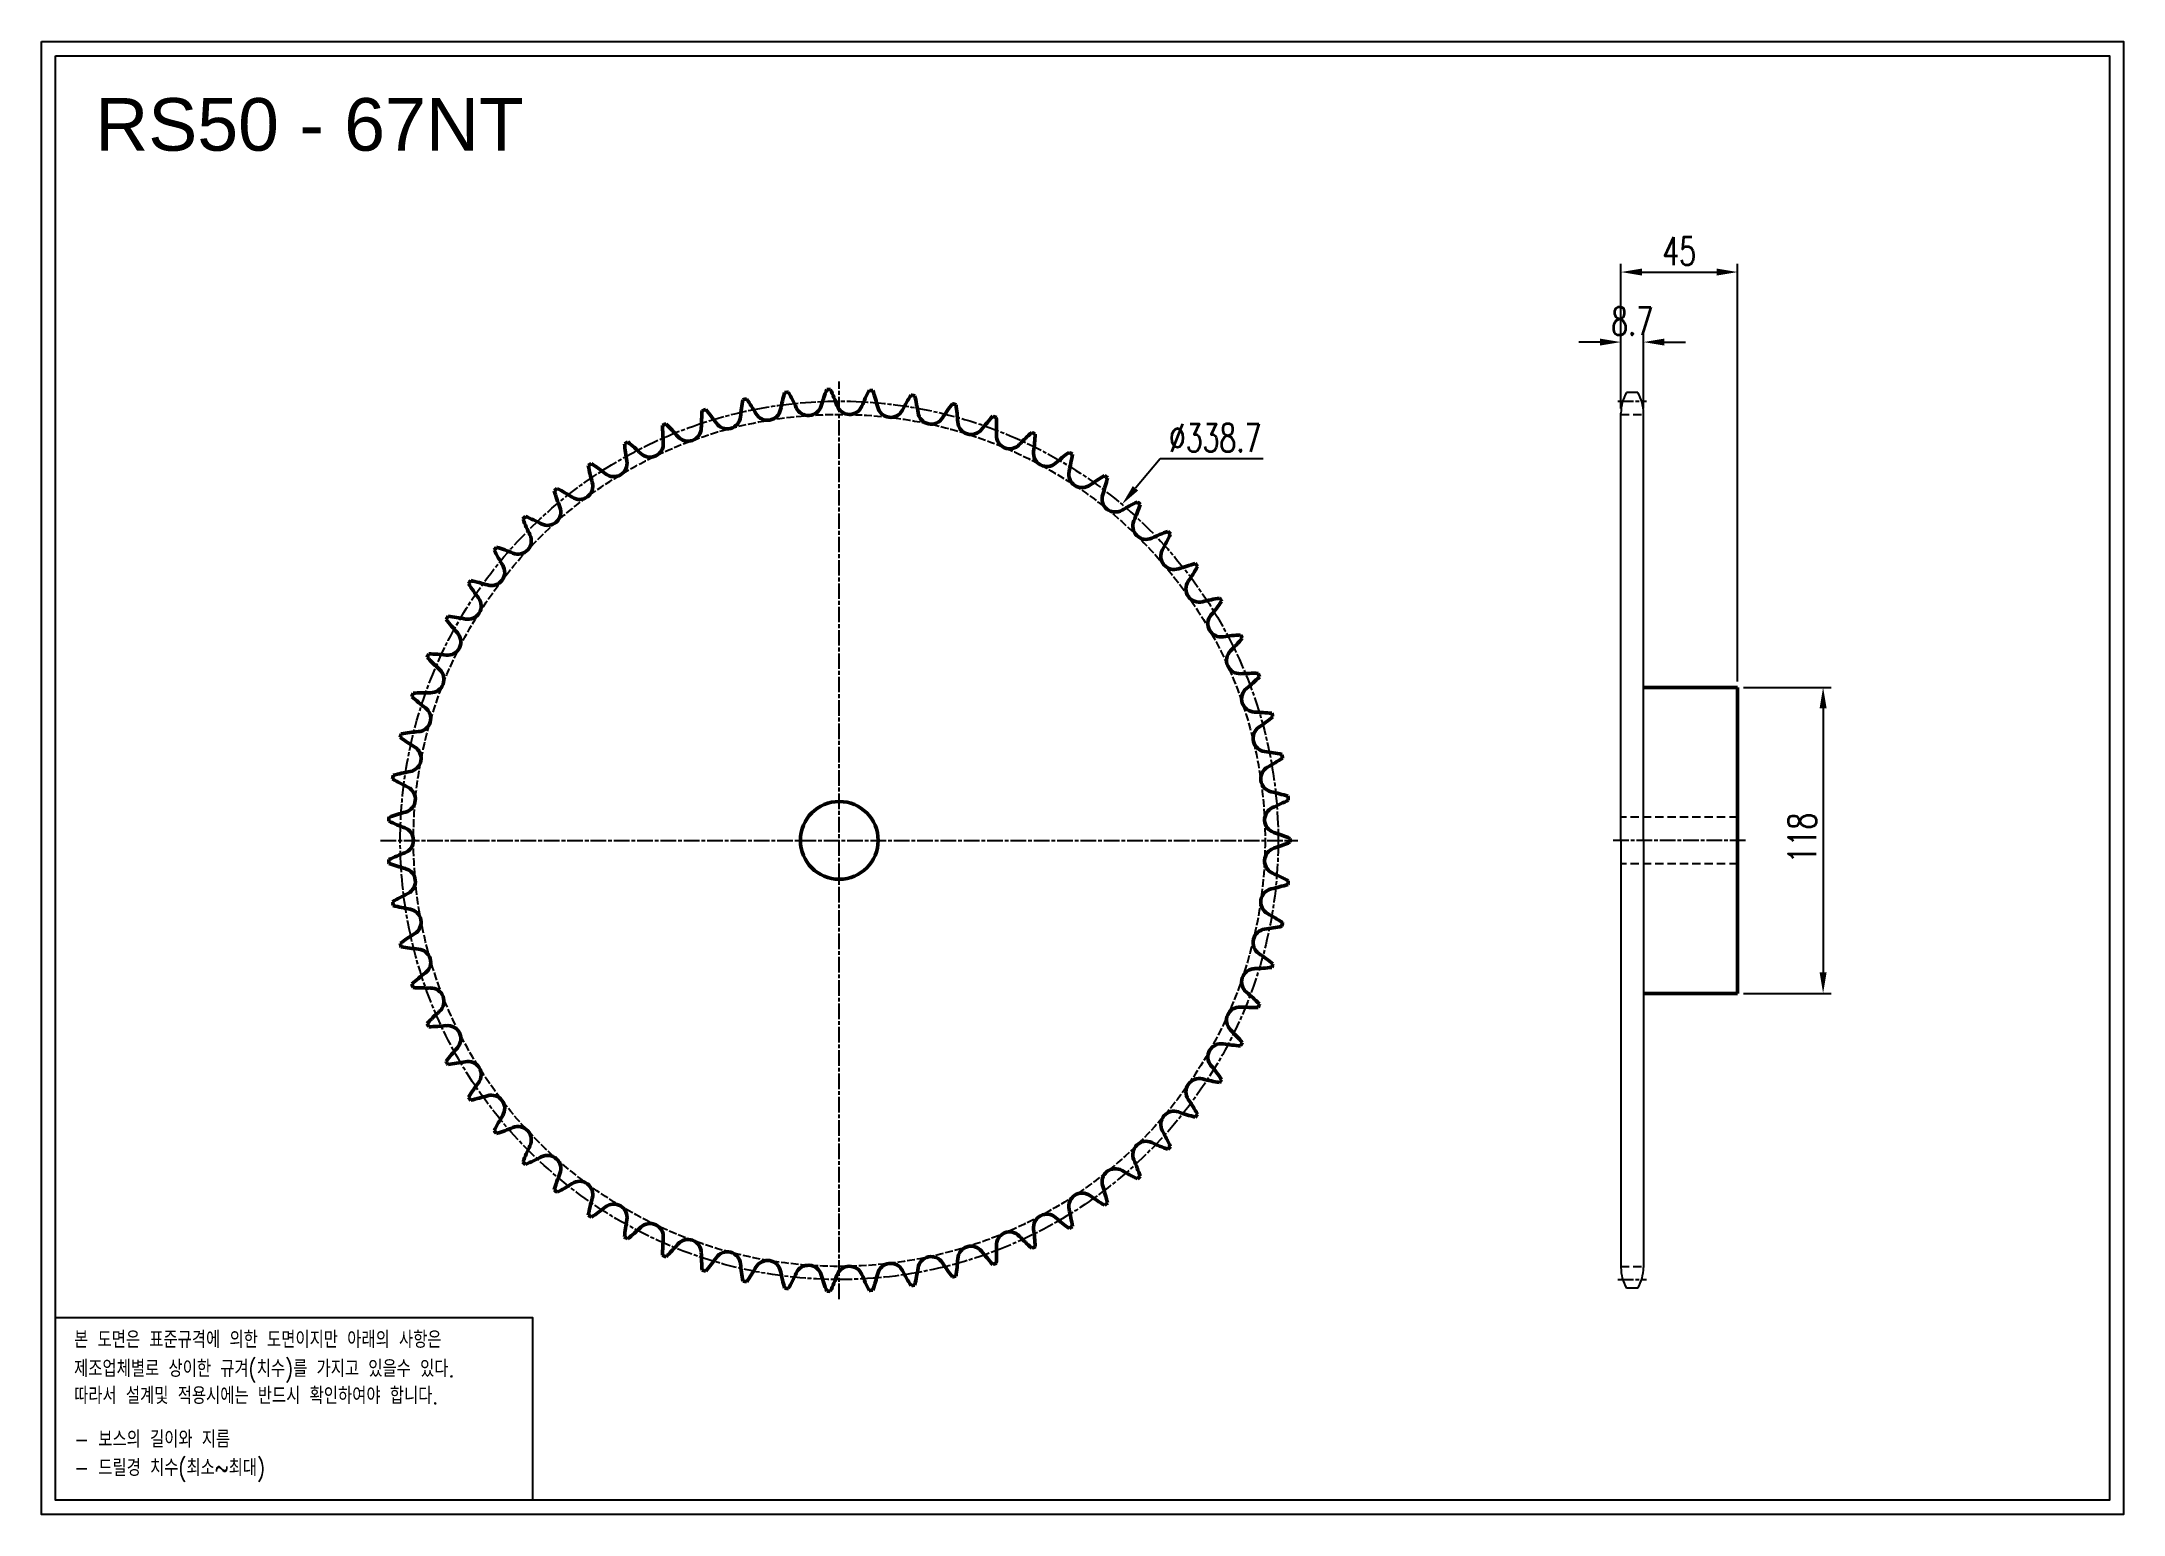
# Model space of a CAD drawing. Header units: millimetres. Extents: x 7784 to 8588, y 3050 to 3618.
import ezdxf

# ---------------------------------------------------------------- set-up
doc = ezdxf.new("R2010")
doc.units = ezdxf.units.MM
for name, pattern in [('AM_ISO02W050', [7.5, 6, -1.5]), ('AM_ISO02W050x2', [3.75, 3, -0.75]), ('AM_ISO08W050', [18, 12, -1.5, 3, -1.5]), ('AM_ISO08W050x2', [9, 6, -0.75, 1.5, -0.75]), ('HIDDEN', [9.525, 6.35, -3.175])]:
    doc.linetypes.add(name, pattern=pattern)
for name, color, linetype, lineweight in [('20', 7, 'Continuous', 50), ('21', 6, 'AM_ISO02W050', 25), ('22', 30, 'AM_ISO08W050', 25), ('23', 40, 'AM_ISO08W050', 25), ('VIS', 7, 'Continuous', 50)]:
    doc.layers.add(name, color=color, linetype=linetype, lineweight=lineweight)
doc.layers.add('HL', color=2, linetype='HIDDEN')
doc.layers.add('S-DIM', color=7, linetype='Continuous')
doc.styles.add('HAN', font='ROMANS.shx', dxfattribs={"width": 0.7, "bigfont": 'whgtxt.shx'})
doc.styles.add('HSG', font='SIMPLEX.shx', dxfattribs={"width": 0.7, "bigfont": 'HSG.shx'})
doc.styles.get("Standard").update_dxf_attribs({"font": 'arial.ttf'})
doc.dimstyles.new('APP23', dxfattribs={"dimscale": 4.5, "dimtxt": 2.4, "dimasz": 1.8, "dimexe": 0.7, "dimexo": 0.5, "dimgap": 0.6, "dimtad": 1, "dimtoh": 1, "dimdec": 1, "dimrnd": 0.01, "dimzin": 9, "dimdsep": 46, "dimtxsty": 'HSG', "dimcen": 0, "dimclrd": 1, "dimclre": 1, "dimclrt": 256, "dimazin": 2, "dimtp": 1, "dimtm": 1, "dimtfac": 0.5, "dimtdec": 1, "dimtix": 1, "dimtofl": 0, "dimtmove": 0, "dimatfit": 3, "dimfxl": 0, "dimtvp": 1, "dimtolj": 2, "dimlwd": -1, "dimlwe": -1, "dimarcsym": 0})

# ---------------------------------------------------------------- blocks, each defined once
blk = doc.blocks.new('*D1')
at = {"layer": 'Defpoints', "color": 0, "transparency": 16777216}
for p in [(8201.23, 3439.77), (7983.1, 3180.68)]:
    blk.add_point(p, dxfattribs=at)
at = {"layer": 'S-DIM', "color": 1, "transparency": 16777216}
for p, q in [((8215.97, 3457.28), (8206.45, 3445.97)), ((8255.75, 3457.28), (8215.97, 3457.28))]:
    blk.add_line(p, q, dxfattribs=at)
blk.add_solid([(8205.42, 3446.84), (8207.48, 3445.1), (8201.23, 3439.77)], dxfattribs=at)
at = {"layer": 'S-DIM', "transparency": 16777216, "insert": (8237.21, 3465.38), "char_height": 10.8, "attachment_point": 5, "style": 'HSG'}
blk.add_mtext('\\A2;∅338.7', dxfattribs=at)
blk = doc.blocks.new('*D2')
at = {"layer": 'Defpoints', "color": 0, "transparency": 16777216}
for p in [(8402.42, 3502.35), (8393.72, 3474.48), (8402.42, 3474.48)]:
    blk.add_point(p, dxfattribs=at)
at = {"layer": 'S-DIM', "color": 1, "transparency": 16777216}
for p, q in [((8385.62, 3502.35), (8377.52, 3502.35)), ((8393.72, 3476.73), (8393.72, 3505.5)), ((8402.42, 3476.73), (8402.42, 3505.5)), ((8410.52, 3502.35), (8418.62, 3502.35))]:
    blk.add_line(p, q, dxfattribs=at)
for points in [[(8385.62, 3503.7), (8385.62, 3501), (8393.72, 3502.35)], [(8410.52, 3503.7), (8410.52, 3501), (8402.42, 3502.35)]]:
    blk.add_solid(points, dxfattribs=at)
at = {"layer": 'S-DIM', "transparency": 16777216, "insert": (8398.07, 3510.45), "char_height": 10.8, "attachment_point": 5, "style": 'HSG'}
blk.add_mtext('\\A2;8.7', dxfattribs=at)
blk = doc.blocks.new('*D3')
at = {"layer": 'Defpoints', "color": 0, "transparency": 16777216}
for p in [(8438.72, 3529.35), (8393.72, 3474.48), (8438.72, 3369.22)]:
    blk.add_point(p, dxfattribs=at)
at = {"layer": 'S-DIM', "color": 1, "transparency": 16777216}
for p, q in [((8393.72, 3476.73), (8393.72, 3532.5)), ((8401.82, 3529.35), (8430.62, 3529.35)), ((8438.72, 3371.47), (8438.72, 3532.5))]:
    blk.add_line(p, q, dxfattribs=at)
for points in [[(8401.82, 3530.7), (8401.82, 3528), (8393.72, 3529.35)], [(8430.62, 3530.7), (8430.62, 3528), (8438.72, 3529.35)]]:
    blk.add_solid(points, dxfattribs=at)
at = {"layer": 'S-DIM', "transparency": 16777216, "insert": (8416.22, 3537.45), "char_height": 10.8, "attachment_point": 5, "style": 'HSG'}
blk.add_mtext('\\A2;45', dxfattribs=at)
blk = doc.blocks.new('*D4')
at = {"layer": 'Defpoints', "color": 0, "transparency": 16777216}
for p in [(8438.72, 3369.22), (8438.72, 3251.22), (8471.72, 3251.22)]:
    blk.add_point(p, dxfattribs=at)
at = {"layer": 'S-DIM', "color": 1, "transparency": 16777216}
for p, q in [((8440.97, 3369.22), (8474.87, 3369.22)), ((8471.72, 3361.12), (8471.72, 3259.32)), ((8440.97, 3251.22), (8474.87, 3251.22))]:
    blk.add_line(p, q, dxfattribs=at)
for points in [[(8470.37, 3361.12), (8473.07, 3361.12), (8471.72, 3369.22)], [(8470.37, 3259.32), (8473.07, 3259.32), (8471.72, 3251.22)]]:
    blk.add_solid(points, dxfattribs=at)
at = {"layer": 'S-DIM', "transparency": 16777216, "insert": (8463.62, 3311.15), "char_height": 10.8, "attachment_point": 5, "rotation": 90, "style": 'HSG'}
blk.add_mtext('\\A2;118', dxfattribs=at)

msp = doc.modelspace()

# ---------------------------------------------------------------- linework, layer by layer
for p, q in [((8400.29, 3482.88), (8395.84, 3482.88)), ((8393.72, 3310.22), (8393.72, 3474.94)), ((8402.42, 3310.22), (8402.42, 3474.94)), ((8393.72, 3310.22), (8393.72, 3145.51)), ((8402.42, 3310.22), (8402.42, 3145.51)), ((8400.29, 3137.57), (8395.84, 3137.57))]:
    msp.add_line(p, q)
for points in [[(7784.47, 3618.19), (8587.55, 3618.19), (8587.55, 3050.35), (7784.47, 3050.35)], [(7789.87, 3612.78), (8582.15, 3612.78), (8582.15, 3055.76), (7789.87, 3055.76)]]:
    msp.add_lwpolyline(points, close=True)
at = {"color": 6}
msp.add_lwpolyline([(7789.87, 3126.25), (7973.88, 3126.25), (7973.88, 3055.76), (7789.87, 3055.76)], close=True, dxfattribs=at)
for centre, start, end in [((8409.59, 3474.94), 150, 180), ((8386.54, 3474.94), 0, 30), ((8409.59, 3145.51), 180, 210), ((8386.54, 3145.51), 330, 0)]:
    msp.add_arc(centre, 15.87, start, end)
at = {"layer": '20'}
msp.add_circle((8092.17, 3310.22), 15, dxfattribs=at)
for centre, radius, start, end in [((8137.75, 3464.85), 84.12, 169.53321, 174.10448), ((8092.17, 3310.22), 173.92, 101.84739, 102.33171), ((7987.25, 3432.61), 84.12, 30.07463, 34.6459), ((8152.03, 3459.9), 84.12, 164.16007, 168.73134), ((8092.17, 3310.22), 173.92, 96.47426, 96.95858), ((7999.17, 3441.9), 84.12, 24.70149, 29.27277), ((8080.26, 3479.2), 5.13, 204.70149, 343.35821), ((8165.78, 3453.64), 84.12, 158.78694, 163.35821), ((8092.17, 3310.22), 173.92, 91.10113, 91.58544), ((8011.91, 3450.03), 84.12, 19.32836, 23.89963), ((8096.14, 3479.57), 5.13, 199.32836, 337.98507), ((8178.89, 3446.11), 84.12, 153.4138, 157.98507), ((8092.17, 3310.22), 173.92, 85.72799, 86.21231), ((8025.36, 3456.93), 84.12, 13.95522, 18.5265), ((8191.23, 3437.4), 84.12, 148.04067, 152.61194), ((8092.17, 3310.22), 173.92, 80.35486, 80.83917), ((8039.39, 3462.54), 84.12, 8.58209, 13.15336), ((8202.7, 3427.56), 84.12, 142.66753, 147.23881), ((8092.17, 3310.22), 173.92, 74.98172, 75.46604), ((8053.88, 3466.81), 84.12, 3.20896, 7.78023), ((8092.17, 3310.22), 173.92, 112.59366, 113.07798), ((8108.12, 3470.64), 84.12, 180.27947, 184.85075), ((7966.27, 3410.9), 84.12, 40.8209, 45.39217), ((8123.07, 3468.44), 84.12, 174.90634, 179.47761), ((8092.17, 3310.22), 173.92, 107.22053, 107.70484), ((7976.25, 3422.25), 84.12, 35.44776, 40.01903), ((8048.96, 3474.02), 5.13, 215.44776, 354.10448), ((8064.49, 3477.34), 5.13, 210.07463, 348.73134), ((8111.98, 3478.46), 5.13, 193.95522, 332.61194), ((8127.65, 3475.86), 5.13, 188.58209, 327.23881), ((8143, 3471.81), 5.13, 183.20896, 321.86567), ((8213.21, 3416.69), 84.12, 137.2944, 141.86567), ((8092.17, 3310.22), 173.92, 69.60859, 70.0929), ((8068.72, 3469.71), 84.12, 357.83582, 2.40709), ((8092.17, 3310.22), 173.92, 117.9668, 118.45111), ((8093.03, 3471.42), 84.12, 185.65261, 190.22388), ((7957.4, 3398.67), 84.12, 46.19403, 50.7653), ((8019.18, 3463.09), 5.13, 226.19403, 4.85075), ((8033.82, 3469.25), 5.13, 220.8209, 359.47761), ((8157.91, 3466.34), 5.13, 177.83582, 316.49254), ((8222.64, 3404.89), 84.12, 131.92126, 136.49254), ((8092.17, 3310.22), 173.92, 64.23545, 64.71977), ((8083.75, 3471.21), 84.12, 352.46269, 357.03396), ((8092.17, 3310.22), 173.92, 123.33993, 123.82425), ((8077.93, 3470.8), 84.12, 191.02574, 195.59701), ((7949.71, 3385.66), 84.12, 51.56716, 56.13844), ((8005.19, 3455.58), 5.13, 231.56716, 10.22388), ((8172.24, 3459.5), 5.13, 172.46269, 311.1194), ((8230.94, 3392.26), 84.12, 126.54813, 131.1194), ((8092.17, 3310.22), 173.92, 58.86232, 59.34664), ((8098.87, 3471.29), 84.12, 347.08955, 351.66082), ((8092.17, 3310.22), 173.92, 128.71307, 129.19738), ((7943.27, 3371.99), 84.12, 56.9403, 61.51157), ((7991.96, 3446.8), 5.13, 236.9403, 15.59701), ((8185.86, 3451.35), 5.13, 167.08955, 305.74627), ((8238.01, 3378.9), 84.12, 121.175, 125.74627), ((8113.92, 3469.95), 84.12, 341.71642, 346.28769), ((8092.17, 3310.22), 173.92, 53.48918, 53.9735), ((7979.61, 3436.81), 5.13, 242.31343, 20.97015), ((8062.95, 3468.76), 84.12, 196.39888, 200.97015), ((8198.67, 3441.95), 5.13, 161.71642, 300.37313), ((8243.8, 3364.95), 84.12, 115.80186, 120.37313), ((8128.78, 3467.21), 84.12, 336.34328, 340.91456), ((8092.17, 3310.22), 173.92, 48.11605, 48.60037), ((8092.17, 3310.22), 173.92, 134.0862, 134.57052), ((8048.24, 3465.33), 84.12, 201.77201, 206.34328), ((7938.14, 3357.78), 84.12, 62.31343, 66.88471), ((8210.54, 3431.4), 5.13, 156.34328, 295), ((8248.26, 3350.51), 84.12, 110.42873, 115), ((8092.17, 3310.22), 173.92, 42.74292, 43.22723), ((8092.17, 3310.22), 173.92, 139.45933, 139.94365), ((8033.91, 3460.53), 84.12, 207.14515, 211.71642), ((7934.36, 3343.15), 84.12, 67.68657, 72.25784), ((7968.25, 3425.72), 5.13, 247.68657, 26.34328), ((8221.36, 3419.78), 5.13, 150.97015, 289.62687), ((8143.32, 3463.1), 84.12, 330.97015, 335.54142), ((7957.98, 3413.61), 5.13, 253.0597, 31.71642), ((8251.34, 3335.71), 84.12, 105.05559, 109.62687), ((8157.41, 3457.63), 84.12, 325.59701, 330.16829), ((8092.17, 3310.22), 173.92, 37.36978, 37.8541), ((8092.17, 3310.22), 173.92, 144.83247, 145.31679), ((8020.09, 3454.41), 84.12, 212.51828, 217.08955), ((7931.97, 3328.22), 84.12, 73.0597, 77.63097), ((8231.05, 3407.2), 5.13, 145.59701, 284.25373), ((7948.89, 3400.59), 5.13, 258.43284, 37.08955), ((8253.03, 3320.7), 84.12, 99.68246, 104.25373), ((8170.93, 3450.88), 84.12, 320.22388, 324.79515), ((8092.17, 3310.22), 173.92, 31.99665, 32.48096), ((7941.06, 3386.77), 5.13, 263.80597, 42.46269), ((8092.17, 3310.22), 173.92, 150.2056, 150.68992), ((8006.9, 3447.03), 84.12, 217.89141, 222.46269), ((7930.99, 3313.14), 84.12, 78.43284, 83.00411), ((8239.52, 3393.77), 5.13, 140.22388, 278.8806), ((8253.3, 3305.59), 84.12, 94.30932, 98.8806), ((8092.17, 3310.22), 173.92, 26.62351, 27.10783), ((8092.17, 3310.22), 173.92, 155.57874, 156.06305), ((7931.43, 3298.04), 84.12, 83.80597, 88.37724), ((8246.7, 3379.61), 5.13, 134.85075, 273.50746), ((8183.75, 3442.88), 84.12, 314.85075, 319.42202), ((7994.47, 3438.44), 84.12, 223.26455, 227.83582), ((7934.55, 3372.29), 5.13, 269.1791, 47.83582), ((8252.16, 3290.52), 84.12, 88.93619, 93.50746), ((8195.77, 3433.72), 84.12, 309.47761, 314.04888), ((8092.17, 3310.22), 173.92, 21.25038, 21.7347), ((8092.17, 3310.22), 173.92, 160.95187, 161.43619), ((7982.89, 3428.73), 84.12, 228.63768, 233.20896), ((7933.27, 3283.04), 84.12, 89.1791, 93.75038), ((8252.52, 3364.83), 5.13, 129.47761, 268.13433), ((7929.43, 3357.25), 5.13, 274.55224, 53.20896), ((8249.61, 3275.62), 84.12, 83.56306, 88.13433), ((8206.88, 3423.48), 84.12, 304.10448, 308.67575), ((8092.17, 3310.22), 173.92, 15.87724, 16.36156), ((8092.17, 3310.22), 173.92, 166.32501, 166.80932), ((7972.27, 3417.98), 84.12, 234.01082, 238.58209), ((7936.52, 3268.28), 84.12, 94.55224, 99.12351), ((8256.93, 3349.57), 5.13, 124.10448, 262.76119), ((7925.74, 3341.81), 5.13, 279.92537, 58.58209), ((8245.68, 3261.03), 84.12, 78.18992, 82.76119), ((8216.98, 3412.24), 84.12, 298.73134, 303.30262), ((8092.17, 3310.22), 173.92, 10.50411, 10.98843), ((8092.17, 3310.22), 173.92, 171.69814, 172.18246), ((7962.71, 3406.28), 84.12, 239.38395, 243.95522), ((7941.13, 3253.89), 84.12, 99.92537, 104.49665), ((8259.89, 3333.97), 5.13, 118.73134, 257.38806), ((7923.52, 3326.09), 5.13, 285.29851, 63.95522), ((8240.4, 3246.87), 84.12, 72.81679, 77.38806), ((8225.99, 3400.1), 84.12, 293.35821, 297.92948), ((8092.17, 3310.22), 173.92, 5.13098, 5.61529), ((8092.17, 3310.22), 173.92, 177.07127, 177.55559), ((7954.28, 3393.73), 84.12, 244.75709, 249.32836), ((7947.07, 3239.99), 84.12, 105.29851, 109.86978), ((8261.38, 3318.16), 5.13, 113.35821, 252.01493), ((7922.77, 3310.22), 5.13, 290.67164, 69.32836), ((8233.82, 3233.27), 84.12, 67.44365, 72.01493), ((8233.82, 3387.18), 84.12, 287.98507, 292.55635), ((8092.17, 3310.22), 173.92, 359.75784, 0.24216), ((7954.28, 3226.71), 84.12, 110.67164, 115.24291), ((8092.17, 3310.22), 173.92, 182.44441, 182.92873), ((7947.07, 3380.45), 84.12, 250.13022, 254.70149), ((8261.38, 3302.28), 5.13, 107.98507, 246.64179), ((7923.52, 3294.36), 5.13, 296.04478, 74.70149), ((8240.4, 3373.58), 84.12, 282.61194, 287.18321), ((8225.99, 3220.34), 84.12, 62.07052, 66.64179), ((8092.17, 3310.22), 173.92, 354.38471, 354.86902), ((7962.71, 3214.17), 84.12, 116.04478, 120.61605), ((8092.17, 3310.22), 173.92, 187.81754, 188.30186), ((7941.13, 3366.56), 84.12, 255.50335, 260.07463), ((8259.89, 3286.47), 5.13, 102.61194, 241.26866), ((7925.74, 3278.64), 5.13, 301.41791, 80.07463), ((8245.68, 3359.42), 84.12, 277.23881, 281.81008), ((8216.98, 3208.21), 84.12, 56.69738, 61.26866), ((8092.17, 3310.22), 173.92, 349.01157, 349.49589), ((7972.27, 3202.47), 84.12, 121.41791, 125.98918), ((8092.17, 3310.22), 173.92, 193.19068, 193.67499), ((7936.52, 3352.17), 84.12, 260.87649, 265.44776), ((8256.93, 3270.87), 5.13, 97.23881, 235.89552), ((7929.43, 3263.19), 5.13, 306.79104, 85.44776), ((8252.52, 3255.62), 5.13, 91.86567, 230.52239), ((8249.61, 3344.83), 84.12, 271.86567, 276.43694), ((8206.88, 3196.97), 84.12, 51.32425, 55.89552), ((8092.17, 3310.22), 173.92, 343.63844, 344.12276), ((7982.89, 3191.72), 84.12, 126.79104, 131.36232), ((8092.17, 3310.22), 173.92, 198.56381, 199.04813), ((7933.27, 3337.41), 84.12, 266.24962, 270.8209), ((7934.55, 3248.16), 5.13, 312.16418, 90.8209), ((8246.7, 3240.84), 5.13, 86.49254, 225.14925), ((8252.16, 3329.93), 84.12, 266.49254, 271.06381), ((8195.77, 3186.72), 84.12, 45.95112, 50.52239), ((8092.17, 3310.22), 173.92, 338.2653, 338.74962), ((7994.47, 3182), 84.12, 132.16418, 136.73545), ((8092.17, 3310.22), 173.92, 203.93695, 204.42126), ((7931.43, 3322.41), 84.12, 271.62276, 276.19403), ((7941.06, 3233.67), 5.13, 317.53731, 96.19403), ((8183.75, 3177.56), 84.12, 40.57798, 45.14925), ((8006.9, 3173.42), 84.12, 137.53731, 142.10859), ((8239.52, 3226.68), 5.13, 81.1194, 219.77612), ((8253.3, 3314.86), 84.12, 261.1194, 265.69068), ((8092.17, 3310.22), 173.92, 332.89217, 333.37649), ((8092.17, 3310.22), 173.92, 209.31008, 209.7944), ((7930.99, 3307.3), 84.12, 276.99589, 281.56716), ((7948.89, 3219.86), 5.13, 322.91045, 101.56716), ((8170.93, 3169.57), 84.12, 35.20485, 39.77612), ((8020.09, 3166.03), 84.12, 142.91045, 147.48172), ((8231.05, 3213.24), 5.13, 75.74627, 214.40299), ((8253.03, 3299.75), 84.12, 255.74627, 260.31754), ((8092.17, 3310.22), 173.92, 327.51904, 328.00335), ((8092.17, 3310.22), 173.92, 214.68321, 215.16753), ((7931.97, 3292.22), 84.12, 282.36903, 286.9403), ((7957.98, 3206.84), 5.13, 328.28358, 106.9403), ((8221.36, 3200.66), 5.13, 70.37313, 209.02985), ((8251.34, 3284.73), 84.12, 250.37313, 254.94441), ((8157.41, 3162.81), 84.12, 29.83171, 34.40299), ((8092.17, 3310.22), 173.92, 322.1459, 322.63022), ((8033.91, 3159.92), 84.12, 148.28358, 152.85485), ((8092.17, 3310.22), 173.92, 220.05635, 220.54067), ((7934.36, 3277.3), 84.12, 287.74216, 292.31343), ((7968.25, 3194.73), 5.13, 333.65672, 112.31343), ((8143.32, 3157.35), 84.12, 24.45858, 29.02985), ((8048.24, 3155.12), 84.12, 153.65672, 158.22799), ((7979.61, 3183.63), 5.13, 339.02985, 117.68657), ((8210.54, 3189.05), 5.13, 65, 203.65672), ((8248.26, 3269.94), 84.12, 245, 249.57127), ((8092.17, 3310.22), 173.92, 316.77277, 317.25708), ((8092.17, 3310.22), 173.92, 225.42948, 225.9138), ((7938.14, 3262.67), 84.12, 293.11529, 297.68657), ((8062.95, 3151.69), 84.12, 159.02985, 163.60112), ((8198.67, 3178.5), 5.13, 59.62687, 198.28358), ((8243.8, 3255.5), 84.12, 239.62687, 244.19814), ((8128.78, 3153.23), 84.12, 19.08544, 23.65672), ((8092.17, 3310.22), 173.92, 311.39963, 311.88395), ((8092.17, 3310.22), 173.92, 230.80262, 231.28693), ((7943.27, 3248.45), 84.12, 298.48843, 303.0597), ((7991.96, 3173.65), 5.13, 344.40299, 123.0597), ((8077.93, 3149.65), 84.12, 164.40299, 168.97426), ((8185.86, 3169.1), 5.13, 54.25373, 192.91045), ((8238.01, 3241.54), 84.12, 234.25373, 238.825), ((8113.92, 3150.5), 84.12, 13.71231, 18.28358), ((8092.17, 3310.22), 173.92, 236.17575, 236.66007), ((7949.71, 3234.78), 84.12, 303.86156, 308.43284), ((8005.19, 3164.87), 5.13, 349.77612, 128.43284), ((8172.24, 3160.95), 5.13, 48.8806, 187.53731), ((8230.94, 3228.19), 84.12, 228.8806, 233.45187), ((8098.87, 3149.16), 84.12, 8.33918, 12.91045), ((8092.17, 3310.22), 173.92, 306.0265, 306.51082), ((8093.03, 3149.02), 84.12, 169.77612, 174.34739), ((8092.17, 3310.22), 173.92, 241.54889, 242.0332), ((7957.4, 3221.77), 84.12, 309.2347, 313.80597), ((8019.18, 3157.36), 5.13, 355.14925, 133.80597), ((8108.12, 3149.81), 84.12, 175.14925, 179.72053), ((8033.82, 3151.2), 5.13, 0.52239, 139.1791), ((8157.91, 3154.11), 5.13, 43.50746, 182.16418), ((8222.64, 3215.55), 84.12, 223.50746, 228.07874), ((8083.75, 3149.24), 84.12, 2.96604, 7.53731), ((8092.17, 3310.22), 173.92, 300.65336, 301.13768), ((8092.17, 3310.22), 173.92, 246.92202, 247.40634), ((7966.27, 3209.54), 84.12, 314.60783, 319.1791), ((8123.07, 3152.01), 84.12, 180.52239, 185.09366), ((7976.25, 3198.2), 84.12, 319.98097, 324.55224), ((8048.96, 3146.43), 5.13, 5.89552, 144.55224), ((8064.49, 3143.11), 5.13, 11.26866, 149.92537), ((8127.65, 3144.59), 5.13, 32.76119, 171.41791), ((8053.88, 3153.63), 84.12, 352.21977, 356.79104), ((8143, 3148.64), 5.13, 38.13433, 176.79104), ((8213.21, 3203.75), 84.12, 218.13433, 222.7056), ((8068.72, 3150.74), 84.12, 357.59291, 2.16418), ((8092.17, 3310.22), 173.92, 295.28023, 295.76455), ((8092.17, 3310.22), 173.92, 252.29516, 252.77947), ((8137.75, 3155.6), 84.12, 185.89552, 190.46679), ((8092.17, 3310.22), 173.92, 257.66829, 258.15261), ((7987.25, 3187.83), 84.12, 325.3541, 329.92537), ((8152.03, 3160.55), 84.12, 191.26866, 195.83993), ((7999.17, 3178.55), 84.12, 330.72723, 335.29851), ((8080.26, 3141.25), 5.13, 16.64179, 155.29851), ((8165.78, 3166.81), 84.12, 196.64179, 201.21306), ((8011.91, 3170.42), 84.12, 336.10037, 340.67164), ((8096.14, 3140.88), 5.13, 22.01493, 160.67164), ((8178.89, 3174.33), 84.12, 202.01493, 206.5862), ((8025.36, 3163.52), 84.12, 341.4735, 346.04478), ((8111.98, 3141.99), 5.13, 27.38806, 166.04478), ((8191.23, 3183.05), 84.12, 207.38806, 211.95933), ((8039.39, 3157.91), 84.12, 346.84664, 351.41791), ((8202.7, 3192.89), 84.12, 212.76119, 217.33247), ((8092.17, 3310.22), 173.92, 284.53396, 285.01828), ((8092.17, 3310.22), 173.92, 289.9071, 290.39141), ((8092.17, 3310.22), 173.92, 263.04142, 263.52574), ((8092.17, 3310.22), 173.92, 268.41456, 268.89887), ((8092.17, 3310.22), 173.92, 273.78769, 274.27201), ((8092.17, 3310.22), 173.92, 279.16083, 279.64514)]:
    msp.add_arc(centre, radius, start, end, dxfattribs=at)
at = {"layer": '21', "linetype": 'AM_ISO02W050x2'}
msp.add_circle((8092.17, 3310.22), 164.26, dxfattribs=at)
at = {"layer": '22', "linetype": 'AM_ISO08W050x2'}
for p, q in [((8392.54, 3479.57), (8403.6, 3479.57)), ((8441.75, 3310.22), (8390.69, 3310.22)), ((8392.54, 3140.88), (8403.6, 3140.88))]:
    msp.add_line(p, q, dxfattribs=at)
msp.add_circle((8092.17, 3310.22), 169.34, dxfattribs=at)
at = {"layer": '23', "linetype": 'AM_ISO08W050x2'}
for p, q in [((8092.17, 3133.3), (8092.17, 3487.14)), ((7915.25, 3310.22), (8269.09, 3310.22))]:
    msp.add_line(p, q, dxfattribs=at)
at = {"layer": 'HL', "ltscale": 0.5}
for p, q in [((8393.72, 3474.48), (8402.42, 3474.48)), ((8438.72, 3319.22), (8393.72, 3319.22)), ((8438.72, 3301.22), (8393.72, 3301.22)), ((8393.72, 3145.97), (8402.42, 3145.97))]:
    msp.add_line(p, q, dxfattribs=at)
at = {"layer": 'VIS'}
for p, q in [((8438.72, 3369.22), (8402.42, 3369.22)), ((8438.72, 3369.22), (8438.72, 3251.22)), ((8438.72, 3251.22), (8402.42, 3251.22))]:
    msp.add_line(p, q, dxfattribs=at)

# ---------------------------------------------------------------- texts
msp.add_text('RS50 - 67NT', height=20.28).set_placement((7805.15, 3576.14))
at = {"color": 6, "style": 'HAN', "width": 0.8}
for s, p in [('본 도면은 표준규격에 의한 도면이지만 아래의 사항은', (7796.99, 3114.5)), ('제조업체별로 상이한 규겨(치수)를 가지고 있을수 있다.', (7796.99, 3103.29)), ('따라서 설계및 적용시에는 반드시 확인하여야 합니다.', (7796.99, 3092.87)), ('- 보스의 길이와 지름', (7796.99, 3076.1)), ('- 드릴경 치수(최소~최대)', (7796.99, 3065.08))]:
    msp.add_text(s, height=6.4696, dxfattribs=at).set_placement(p)

# ---------------------------------------------------------------- dimensions: what is measured, and where the dimension line sits
at = {"layer": 'S-DIM'}
dim = msp.add_linear_dim(base=(8438.72, 3529.35), p1=(8393.72, 3474.48), p2=(8438.72, 3369.22), dimstyle='APP23', dxfattribs=at)
dim.commit()
dim.dimension.update_dxf_attribs({"geometry": '*D3', "text_midpoint": (8416.22, 3537.45)})
dim = msp.add_linear_dim(base=(8402.42, 3502.35), p1=(8393.72, 3474.48), p2=(8402.42, 3474.48), dimstyle='APP23', dxfattribs=at)
dim.commit()
dim.dimension.update_dxf_attribs({"geometry": '*D2', "text_midpoint": (8398.07, 3502.35), "dimtype": 128})
at = {"layer": 'S-DIM', "color": 3}
dim = msp.add_diameter_dim_2p(p1=(7983.1, 3180.68), p2=(8201.23, 3439.77), dimstyle='APP23', dxfattribs=at)
dim.commit()
dim.dimension.update_dxf_attribs({"geometry": '*D1', "text_midpoint": (8237.21, 3457.28), "dimtype": 131})
at = {"layer": 'S-DIM'}
dim = msp.add_linear_dim(base=(8471.72, 3251.22), p1=(8438.72, 3369.22), p2=(8438.72, 3251.22), angle=90, dimstyle='APP23', dxfattribs=at)
dim.commit()
dim.dimension.update_dxf_attribs({"geometry": '*D4', "text_midpoint": (8471.72, 3311.15), "dimtype": 128})

doc.saveas('drawing.dxf')
